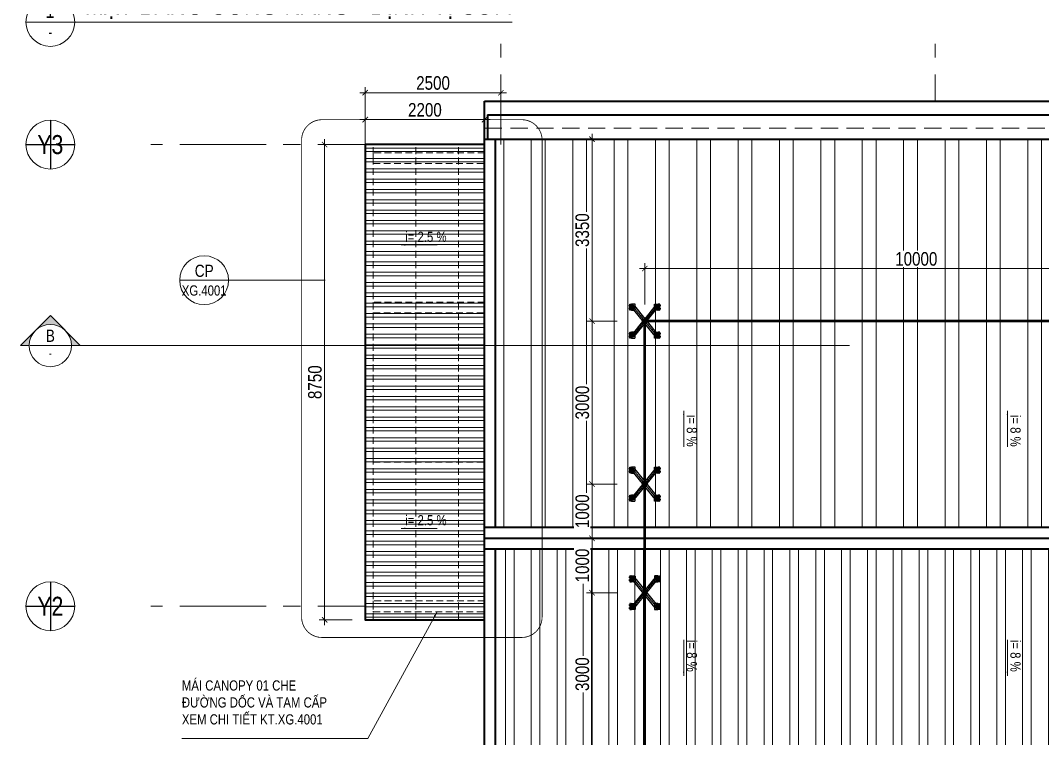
# Model space of a CAD drawing. Header units: millimetres. Extents: x -547695 to 905972, y -1055718 to 167349.
# Drawn here: x -533919 to -515093, y -863358 to -850138 of the extents above; entities that cross this region are included whole.
import ezdxf
from ezdxf.enums import TextEntityAlignment as Align
from ezdxf.xclip import XClip

# ---------------------------------------------------------------- set-up
doc = ezdxf.new("R2010")
doc.units = ezdxf.units.MM
doc.header["$XCLIPFRAME"] = 0
for name, pattern in [('$0$BASE-A0$0$HIDDEN', [0.375, 0.25, -0.125]), ('CENTER', [50.8, 31.75, -6.35, 6.35, -6.35]), ('HIDDEN', [9.525, 6.35, -3.175]), ('XR-MB MAI$0$CENTER', [2, 1.25, -0.25, 0.25, -0.25]), ('XR-MB MAI$0$HIDDEN', [0.375, 0.25, -0.125])]:
    doc.linetypes.add(name, pattern=pattern)
doc.layers.get('DEFPOINTS').update_dxf_attribs({"color": 1, "lineweight": 25})
for name, color, linetype in [('8', 8, 'Continuous'), ('XR-MB MAI$0$A-_ANNOTATION', 7, 'Continuous'), ('XR-MB MAI$0$A-_GRID_LINE', 8, 'XR-MB MAI$0$CENTER'), ('XR-MB MAI$0$S-BOLT', 7, 'Continuous'), ('XR-MB MAI$0$S-Gridline', 9, 'XR-MB MAI$0$CENTER')]:
    doc.layers.add(name, color=color, linetype=linetype)
for name, color, linetype, lineweight in [('A-COLS', 9, 'Continuous', 9), ('A-DIMS', 8, 'Continuous', 9), ('A-GRID', 250, 'CENTER', 15), ('A-HEVY', 111, 'Continuous', 35), ('A-HIDD', 45, 'HIDDEN', 9), ('A-PATT', 252, 'Continuous', 9), ('A-SYMBOLS', 10, 'Continuous', 13), ('A-TEXT', 255, 'Continuous', 25)]:
    doc.layers.add(name, color=color, linetype=linetype, lineweight=lineweight)
doc.styles.add('VTK _ Arial_2.5 mm', font='arial.ttf', dxfattribs={"width": 0.8})
doc.styles.add('VTK_Arial', font='arial.ttf', dxfattribs={"width": 0.8})
doc.styles.add('VTK_Arial_2 mm', font='arial.ttf', dxfattribs={"width": 0.8})
doc.styles.add('VTK_Arial_3.5 mm', font='arial.ttf', dxfattribs={"width": 0.8, "height": 3.5})
doc.dimstyles.new('A-2.5-DIM1', dxfattribs={"dimtxt": 2.5, "dimasz": 1, "dimexe": 1, "dimexo": 0, "dimgap": 0.5, "dimtad": 1, "dimdec": 0, "dimzin": 12, "dimdsep": 46, "dimtxsty": 'VTK_Arial', "dimblk": 'ARCHTICK', "dimcen": 0, "dimdle": 1, "dimclrd": 256, "dimclre": 256, "dimclrt": 7, "dimadec": 1, "dimazin": 3, "dimtfac": 1, "dimtdec": 0, "dimtmove": 0, "dimatfit": 2, "dimfxl": 20, "dimtolj": 1, "dimtzin": 0, "dimlwd": -1, "dimlwe": -1, "dimarcsym": 0})
doc.dimstyles.new('A-2.5-DIM100', dxfattribs={"dimscale": 100, "dimtxt": 2.5, "dimasz": 1, "dimexe": 1, "dimexo": 0, "dimgap": 0.5, "dimtad": 1, "dimdec": 0, "dimzin": 12, "dimdsep": 46, "dimtxsty": 'VTK_Arial', "dimblk": 'ARCHTICK', "dimcen": 0, "dimdle": 1, "dimclrd": 256, "dimclre": 256, "dimclrt": 7, "dimadec": 1, "dimazin": 3, "dimtfac": 1, "dimtdec": 0, "dimtmove": 0, "dimatfit": 2, "dimfxl": 20, "dimtfill": 1, "dimtolj": 1, "dimtzin": 0, "dimlwd": -1, "dimlwe": -1, "dimarcsym": 0})

# ---------------------------------------------------------------- blocks, each defined once
blk = doc.blocks.new('ERBHRTHB4T')
at = {"color": 0}
blk.add_wipeout([(-200, 100), (200, 100), (200, -400), (-200, -400)], dxfattribs=at).dxf.layer = '8'
at = {"layer": 'A-PATT'}
h = blk.add_hatch(dxfattribs=at)
h.set_pattern_fill('BT-01', color=256, scale=20, style=0, double=1, pattern_type=2)
h.set_pattern_definition([(50, (115612.73, 26820), (143.45204, -12.55043), [15, -165]), (355, (115612.73, 26820), (-27.75027, 150.43843), [12, -132]), (100.4514, (115624.68, 26818.95), (115.70188, 137.88791), [12.74804, -140.22842]), (46.1842, (115612.73, 26860), (213.4482, -33.1038), [22.5, -247.5]), (96.6356, (115630.52, 26857.24), (186.93254, 194.82357), [19.12206, -210.3426]), (351.1842, (115612.73, 26860), (186.9324, 194.8237), [18, -198]), (21, (115632.73, 26850), (119.38141, -80.52378), [15, -165]), (326, (115632.73, 26850), (48.66307, 145.03), [12, -132]), (71.4514, (115642.68, 26843.29), (168.04453, 64.5061), [12.74804, -140.22842]), (37.5, (115612.73, 26820), (2.43197, 66.57877), [0, -130.4, 0, -134, 0, -132.5]), (7.5, (115612.73, 26820), (52.613907, 78.882342), [0, -76.4, 0, -127.4, 0, -50.5]), (327.5, (115568.13, 26820), (106.764487, -4.510974), [0, -50, 0, -156, 0, -207]), (317.5, (115548.13, 26820), (116.637234, 20.021), [0, -65, 0, -103.6, 0, -147]), (45, (115612.73, 26820), (-60.104076, 60.104076), []), (45, (115612.73, 26844.5), (-60.104076, 60.104076), [])])
h.paths.add_polyline_path([(200, 100), (200, -400), (-200, -400), (-200, 100)])
at = {"color": 0}
blk.add_lwpolyline([(-200, 100), (200, 100), (200, -400), (-200, -400)], close=True, dxfattribs=at)
blk = doc.blocks.new('t7i')
blk.add_wipeout([(0, -210), (210, -210), (210, 0), (0, 0)]).dxf.layer = '8'
at = {"layer": 'A-PATT'}
h = blk.add_hatch(dxfattribs=at)
h.set_pattern_fill('BT-01', color=256, scale=20, style=0, double=1, pattern_type=2)
h.set_pattern_definition([(50, (111922.47, 19673.82), (143.45204, -12.55043), [15, -165]), (355, (111922.47, 19673.82), (-27.75027, 150.43843), [12, -132]), (100.4514, (111934.43, 19672.77), (115.70188, 137.8879), [12.74804, -140.22842]), (46.1842, (111922.47, 19713.82), (213.4482, -33.1038), [22.5, -247.5]), (96.6356, (111940.26, 19711.06), (186.93254, 194.82357), [19.12206, -210.3426]), (351.1842, (111922.47, 19713.82), (186.9324, 194.8237), [18, -198]), (21, (111942.47, 19703.82), (119.38141, -80.52378), [15, -165]), (326, (111942.47, 19703.82), (48.66307, 145.03), [12, -132]), (71.4514, (111952.42, 19697.11), (168.04453, 64.5061), [12.74804, -140.22842]), (37.5, (111922.47, 19673.82), (2.43197, 66.57877), [0, -130.4, 0, -134, 0, -132.5]), (7.5, (111922.47, 19673.82), (52.613907, 78.882342), [0, -76.4, 0, -127.4, 0, -50.5]), (327.5, (111877.87, 19673.82), (106.764487, -4.510974), [0, -50, 0, -156, 0, -207]), (317.5, (111857.87, 19673.82), (116.637234, 20.021), [0, -65, 0, -103.6, 0, -147]), (45, (111922.47, 19673.82), (-60.104076, 60.104076), []), (45, (111922.47, 19698.32), (-60.104076, 60.104076), [])])
h.paths.add_polyline_path([(0, -210), (210, -210), (210, 0), (0, 0)])
at = {"layer": 'A-HEVY'}
blk.add_lwpolyline([(0, -210), (210, -210), (210, 0), (0, 0)], close=True, dxfattribs=at)
blk = doc.blocks.new('egerg')
at = {"layer": 'A-PATT'}
h = blk.add_hatch(dxfattribs=at)
h.set_pattern_fill('BT-01', color=256, scale=14.982164, style=0, double=1, pattern_type=2)
h.set_pattern_definition([(50, (22752.53, 12038.09), (107.4611, -9.40163), [11.23662, -123.60285]), (355, (22752.53, 12038.09), (-20.78795, 112.69466), [8.9893, -98.8823]), (100.4514, (22761.49, 12037.31), (86.67322, 103.29296), [9.54966, -105.04626]), (46.1842, (22752.53, 12068.05), (159.8958, -24.7983), [16.8549, -185.4043]), (96.6356, (22765.86, 12065.99), (140.0327, 145.9439), [14.3245, -157.5694]), (351.1842, (22752.53, 12068.05), (140.0326, 145.944), [13.4839, -148.3234]), (21, (22767.51, 12060.56), (89.4296, -60.32102), [11.23662, -123.60285]), (326, (22767.51, 12060.56), (36.4539, 108.64317), [8.9893, -98.8823]), (71.4514, (22774.97, 12055.54), (125.88353, 48.32205), [9.54966, -105.04626]), (37.5, (22752.53, 12038.09), (1.82181, 49.874703), [0, -97.68371, 0, -100.3805, 0, -99.25684]), (7.5, (22752.53, 12038.09), (39.41351, 59.09141), [0, -57.23187, 0, -95.43639, 0, -37.82996]), (327.5, (22719.12, 12038.09), (79.978153, -3.37921), [0, -37.45541, 0, -116.86088, 0, -155.0654]), (317.5, (22704.14, 12038.09), (87.3739, 14.9979), [0, -48.69203, 0, -77.6076, 0, -110.1189]), (45, (22752.53, 12038.09), (-45.02446, 45.02446), []), (45, (22752.53, 12056.44), (-45.02446, 45.02446), [])])
h.paths.add_polyline_path([(0, -200), (400, -200), (400, 200), (0, 200)])
at = {"layer": 'A-HEVY'}
blk.add_lwpolyline([(0, -200), (400, -200), (400, 200), (0, 200)], close=True, dxfattribs=at)
blk = doc.blocks.new('ERYUJH76Y')
at = {"layer": 'A-GRID', "ltscale": 50}
for points in [[(-24000, 3348), (-24000, 25008)], [(-16000, 3348), (-16000, 25008)], [(4694, 21428), (-30447, 21428)], [(4694, 12928), (-30447, 12928)]]:
    blk.add_lwpolyline(points, dxfattribs=at)
at = {"layer": 'A-SYMBOLS'}
blk.add_blockref('egerg', (-24000, 12978), dxfattribs=at)
at = {"layer": '8'}
for p in [(-20610, 13178), (-16400, 13178)]:
    blk.add_blockref('t7i', p, dxfattribs=at)
at = {"layer": 'A-COLS'}
for p in [(-23800, 21328), (-16000, 21328)]:
    blk.add_blockref('ERBHRTHB4T', p, dxfattribs=at)
blk = doc.blocks.new('EBGER')
at = {"layer": 'A-PATT', "transparency": 33554620}
h = blk.add_hatch(dxfattribs=at)
h.set_pattern_fill('ANSI32', color=256, scale=20, angle=315)
h.paths.add_polyline_path([(2500, 8750), (0, 8750), (0, 0), (2500, 0)])
at = {"layer": 'A-HEVY'}
blk.add_lwpolyline([(2500, 8750), (0, 8750), (0, 0), (2500, 0)], close=True, dxfattribs=at)
at = {"layer": 'A-HIDD', "ltscale": 20}
for points in [[(150, 0), (150, 8750)], [(933, 0), (933, 8750)], [(1717, 0), (1717, 8750)], [(2500, 0), (2500, 8750)]]:
    blk.add_lwpolyline(points, dxfattribs=at)
for points in [[(150, 8400), (2500, 8400), (2500, 8600), (150, 8600)], [(150, 5650), (2500, 5650), (2500, 5850), (150, 5850)], [(150, 2900), (2500, 2900), (2500, 3100), (150, 3100)], [(150, 150), (2500, 150), (2500, 350), (150, 350)]]:
    blk.add_lwpolyline(points, close=True, dxfattribs=at)
blk = doc.blocks.new('RTHT')
at = {"layer": 'A-GRID'}
ref = blk.add_blockref('ERYUJH76Y', (-1300, -22228), dxfattribs=at)
XClip(ref).set_block_clipping_path([(-32069.3798585372, 2638.0616936019), (6367.444357333, 23284.7389338857)])
blk.add_wipeout([(-25600, 0), (-25600, -800), (-27800, -800), (-27800, -9550), (-25600, -9550), (-25600, -16100), (0, -16100), (0, 0)]).dxf.layer = 'A-HEVY'
at = {"layer": 'A-PATT', "transparency": 33554620}
h = blk.add_hatch(dxfattribs=at)
h.set_pattern_fill('ANSI32', color=256, scale=80, angle=45)
h.set_pattern_definition([(90, (-25400, -7850), (-762, 5e-14), []), (90, (-25146, -7596), (-762, 5e-14), [])])
h.paths.add_polyline_path([(-25400, -7850), (-200, -7850), (-200, -700), (-25400, -700)])
h = blk.add_hatch(dxfattribs=at)
h.set_pattern_fill('ANSI32', color=256, scale=50, angle=45)
h.set_pattern_definition([(90, (-25400, -15400), (-476.25, 3e-14), []), (90, (-25241.25, -15241.25), (-476.25, 3e-14), [])])
h.paths.add_polyline_path([(-25400, -15400), (-200, -15400), (-200, -8250), (-25400, -8250)])
at = {"layer": 'A-HEVY', "ltscale": 50}
blk.add_lwpolyline([(-25600, 0), (0, 0), (0, -16100), (-25600, -16100)], close=True, dxfattribs=at)
for points in [[(-25550, -250), (-25550, -700)], [(-25550, -250), (0, -250)], [(-25600, -700), (0, -700)], [(-25400, -7850), (-25400, -700)], [(0, -7850), (-25600, -7850)], [(0, -8050), (-25600, -8050)], [(0, -8250), (-25600, -8250)], [(-25400, -15400), (-25400, -8250)]]:
    blk.add_lwpolyline(points, dxfattribs=at)
at = {"layer": 'A-HIDD', "ltscale": 50}
blk.add_lwpolyline([(-25600, -500), (0, -500), (0, -15600), (-25600, -15600)], close=True, dxfattribs=at)
at = {"layer": 'A-HEVY'}
ref = blk.add_blockref('EBGER', (-27800, -9550), dxfattribs=at)
XClip(ref).set_block_clipping_path([(0, 0), (2200, 9049.9999999999)])
blk = doc.blocks.new('*U125')
for p, q in [((0, 0), (-14.5, 0)), ((105.06, 0), (0, 0))]:
    blk.add_line(p, q)
blk.add_circle((-8.5, 0), 6)
at = {"color": 7, "style": 'VTK_Arial', "width": 0.8}
blk.add_attdef('SECTION', (0, 1.86), '', height=5, dxfattribs=at)
blk.add_attdef('MARK', text='', height=3.5, dxfattribs=at).set_placement((-8.59, 0.99), align=Align.CENTER)
at = {"color": 7, "linetype": 'Continuous', "style": 'VTK_Arial', "width": 0.8}
blk.add_attdef('REF', text='', height=2.5, dxfattribs=at).set_placement((-8.49, -3.75), align=Align.CENTER)
at = {"color": 7, "linetype": 'Continuous', "style": 'VTK_Arial', "width": 0.8, "flags": 8}
blk.add_attdef('SCALE-I', (0, -4.25), '', height=2.5, dxfattribs=at)
blk = doc.blocks.new('_ARCHTICK')
at = {"color": 0, "linetype": 'ByBlock', "const_width": 0.15}
blk.add_lwpolyline([(-0.5, -0.5), (0.5, 0.5)], dxfattribs=at)
blk = doc.blocks.new('*U325')
blk.add_wipeout([(4.5, 0), (4.46, -0.56), (4.36, -1.12), (4.18, -1.66), (3.94, -2.17), (3.64, -2.65), (3.28, -3.08), (2.87, -3.47), (2.41, -3.8), (1.92, -4.07), (1.39, -4.28), (0.84, -4.42), (0.28, -4.49), (-0.28, -4.49), (-0.84, -4.42), (-1.39, -4.28), (-1.92, -4.07), (-2.41, -3.8), (-2.87, -3.47), (-3.28, -3.08), (-3.64, -2.65), (-3.94, -2.17), (-4.18, -1.66), (-4.36, -1.12), (-4.46, -0.56), (-4.5, 0), (-4.46, 0.56), (-4.36, 1.12), (-4.18, 1.66), (-3.94, 2.17), (-3.64, 2.65), (-3.28, 3.08), (-2.87, 3.47), (-2.41, 3.8), (-1.92, 4.07), (-1.39, 4.28), (-0.84, 4.42), (-0.28, 4.49), (0.28, 4.49), (0.84, 4.42), (1.39, 4.28), (1.92, 4.07), (2.41, 3.8), (2.87, 3.47), (3.28, 3.08), (3.64, 2.65), (3.94, 2.17), (4.18, 1.66), (4.36, 1.12), (4.46, 0.56)])
blk.add_circle((0, 0), 4.5)
at = {"layer": 'DEFPOINTS', "color": 250}
for p, q in [((0, 4.5), (0, -4.5)), ((-4.5, 0), (4.5, 0))]:
    blk.add_line(p, q, dxfattribs=at)
at = {"color": 7, "style": 'VTK_Arial_3.5 mm', "width": 0.8}
blk.add_attdef('X12', text='', height=3.5, dxfattribs=at).set_placement((0, 0), align=Align.MIDDLE_CENTER)
blk = doc.blocks.new('*U326')
blk.add_wipeout([(4.5, 0), (4.46, -0.56), (4.36, -1.12), (4.18, -1.66), (3.94, -2.17), (3.64, -2.65), (3.28, -3.08), (2.87, -3.47), (2.41, -3.8), (1.92, -4.07), (1.39, -4.28), (0.84, -4.42), (0.28, -4.49), (-0.28, -4.49), (-0.84, -4.42), (-1.39, -4.28), (-1.92, -4.07), (-2.41, -3.8), (-2.87, -3.47), (-3.28, -3.08), (-3.64, -2.65), (-3.94, -2.17), (-4.18, -1.66), (-4.36, -1.12), (-4.46, -0.56), (-4.5, 0), (-4.46, 0.56), (-4.36, 1.12), (-4.18, 1.66), (-3.94, 2.17), (-3.64, 2.65), (-3.28, 3.08), (-2.87, 3.47), (-2.41, 3.8), (-1.92, 4.07), (-1.39, 4.28), (-0.84, 4.42), (-0.28, 4.49), (0.28, 4.49), (0.84, 4.42), (1.39, 4.28), (1.92, 4.07), (2.41, 3.8), (2.87, 3.47), (3.28, 3.08), (3.64, 2.65), (3.94, 2.17), (4.18, 1.66), (4.36, 1.12), (4.46, 0.56)])
blk.add_circle((0, 0), 4.5)
at = {"layer": 'DEFPOINTS', "color": 250}
for p, q in [((0, 4.5), (0, -4.5)), ((-4.5, 0), (4.5, 0))]:
    blk.add_line(p, q, dxfattribs=at)
at = {"color": 7, "style": 'VTK_Arial_3.5 mm', "width": 0.8}
blk.add_attdef('X12', text='', height=3.5, dxfattribs=at).set_placement((0, 0), align=Align.MIDDLE_CENTER)
blk = doc.blocks.new('Ư4RGH56YH')
at = {"layer": 'A-SYMBOLS', "xscale": 100, "yscale": 100, "zscale": 100}
for name, p, values in [('*U325', (-35225.7, -19132.3), {'X12': 'Y3'}), ('*U326', (-35225.7, -27632.3), {'X12': 'Y2'})]:
    blk.add_blockref(name, p, dxfattribs=at).add_auto_attribs(values)
blk = doc.blocks.new('*D411')
at = {"layer": 'A-DIMS', "transparency": 16777216}
for p, q in [((-525269, -851963), (-527669, -851963)), ((-527569, -852272), (-527569, -851863)), ((-525369, -852272), (-525369, -851863))]:
    blk.add_line(p, q, dxfattribs=at)
at = {"layer": 'DEFPOINTS', "color": 0, "transparency": 16777216}
for p in [(-527569, -851963), (-527569, -852272), (-525369, -852272)]:
    blk.add_point(p, dxfattribs=at)
at = {"layer": 'A-DIMS', "transparency": 16777216, "xscale": 100, "yscale": 100, "zscale": 100, "rotation": 180}
blk.add_blockref('_ARCHTICK', (-527569, -851963), dxfattribs=at)
at = {"layer": 'A-DIMS', "transparency": 16777216, "xscale": 100, "yscale": 100, "zscale": 100}
blk.add_blockref('_ARCHTICK', (-525369, -851963), dxfattribs=at)
at = {"layer": 'A-DIMS', "color": 7, "transparency": 16777216, "insert": (-526469, -851785), "char_height": 250, "attachment_point": 5, "style": 'VTK_Arial', "bg_fill": 3, "box_fill_scale": 1.1, "bg_fill_color": 257, "bg_fill_transparency": 0}
blk.add_mtext('\\A1;2200', dxfattribs=at)
blk = doc.blocks.new('*D412')
at = {"layer": 'A-DIMS', "transparency": 16777216}
for p, q in [((-528316, -852323), (-528316, -861273)), ((-527808, -852423), (-528416, -852423)), ((-527808, -861173), (-528416, -861173))]:
    blk.add_line(p, q, dxfattribs=at)
at = {"layer": 'DEFPOINTS', "color": 0, "transparency": 16777216}
for p in [(-527808, -852423), (-528316, -861173), (-527808, -861173)]:
    blk.add_point(p, dxfattribs=at)
at = {"layer": 'A-DIMS', "transparency": 16777216, "xscale": 100, "yscale": 100, "zscale": 100}
for p, rotation in [((-528316, -852423), 90), ((-528316, -861173), 270)]:
    blk.add_blockref('_ARCHTICK', p, dxfattribs=dict(at, rotation=rotation))
at = {"layer": 'A-DIMS', "color": 7, "transparency": 16777216, "insert": (-528494, -856798), "char_height": 250, "attachment_point": 5, "rotation": 90, "style": 'VTK_Arial', "bg_fill": 3, "box_fill_scale": 1.1, "bg_fill_color": 257, "bg_fill_transparency": 0}
blk.add_mtext('\\A1;8750', dxfattribs=at)
blk = doc.blocks.new('*U116')
h = blk.add_hatch(color=256)
h.paths.add_polyline_path([(0, 7.35), (3.68, 3.68, 0.198912), (0, 5.2, 0.198912), (-3.68, 3.68)])
h.paths.add_polyline_path([(7.35, 0), (5.2, 0, 0.198912), (3.68, 3.68)])
h.paths.add_polyline_path([(-3.68, 3.68, 0.198912), (-5.2, 0), (-7.35, 0)])
blk.add_line((-5, 0), (5, 0))
blk.add_lwpolyline([(5.2, 0), (7.35, 0), (0, 7.35), (-7.35, 0), (-5.2, 0)])
at = {"linetype": 'HIDDEN', "ltscale": 30}
blk.add_lwpolyline([(6, 0), (491.82, 0)], dxfattribs=at)
blk.add_circle((0, 0), 5.2)
at = {"color": 7, "style": 'VTK_Arial', "width": 0.8, "flags": 8}
for tag, p in [('VIEW-NUMBER1', (0, 0)), ('VIEW-NUMBER2', (497.82, 0))]:
    blk.add_attdef(tag, text='', height=3, dxfattribs=at).set_placement(p, align=Align.BOTTOM_CENTER)
for tag, p in [('SHEET-NUMBER1', (0, -0.87)), ('SHEET-NUMBER2', (497.82, -0.87))]:
    blk.add_attdef(tag, text='', height=2, dxfattribs=at).set_placement(p, align=Align.TOP_CENTER)
blk = doc.blocks.new('*D698')
at = {"layer": 'A-DIMS', "transparency": 16777216}
for p, q in [((-527669, -851468), (-524969, -851468)), ((-527569, -852423), (-527569, -851368)), ((-525069, -852423), (-525069, -851368))]:
    blk.add_line(p, q, dxfattribs=at)
at = {"layer": 'DEFPOINTS', "color": 0, "transparency": 16777216}
for p in [(-525069, -851468), (-527569, -852423), (-525069, -852423)]:
    blk.add_point(p, dxfattribs=at)
at = {"layer": 'A-DIMS', "transparency": 16777216, "xscale": 100, "yscale": 100, "zscale": 100, "rotation": 180}
blk.add_blockref('_ARCHTICK', (-527569, -851468), dxfattribs=at)
at = {"layer": 'A-DIMS', "transparency": 16777216, "xscale": 100, "yscale": 100, "zscale": 100}
blk.add_blockref('_ARCHTICK', (-525069, -851468), dxfattribs=at)
at = {"layer": 'A-DIMS', "color": 7, "transparency": 16777216, "insert": (-526319, -851290), "char_height": 250, "attachment_point": 5, "style": 'VTK_Arial', "bg_fill": 3, "box_fill_scale": 1.1, "bg_fill_color": 257, "bg_fill_transparency": 0}
blk.add_mtext('\\A1;2500', dxfattribs=at)
blk = doc.blocks.new('XR-MB MAI$0$FHJM')
at = {"layer": 'XR-MB MAI$0$S-BOLT'}
for p, q in [((12, 2), (-13, 2)), ((-13, 2), (-13, 0)), ((12, 0), (-13, 0)), ((8, 10), (-8, 10)), ((-5, 10), (-5, 2)), ((5, 10), (5, 2)), ((12, 2), (12, 0))]:
    blk.add_line(p, q, dxfattribs=at)
blk.add_lwpolyline([(-11, 2), (-11, 10, -0.285714), (-5, 10, -0.144409), (5, 10, -0.285714), (10, 10), (10, 2)], format="xyb", close=True, dxfattribs=at)
blk = doc.blocks.new('XR-MB MAI$0$ZCVF')
at = {"layer": 'XR-MB MAI$0$S-BOLT'}
for p, q in [((14, 0), (-13, 0)), ((14, -3), (14, 0)), ((-13, -3), (-13, 0)), ((14, -3), (-13, -3)), ((-9, -13), (-9, -3)), ((7, -13), (-7, -13)), ((6, -23), (-6, -23)), ((-5, -23), (-6, -23)), ((-5, -3), (-5, -13)), ((-5, -15), (6, -14)), ((-5, -16), (6, -16)), ((-5, -18), (6, -17)), ((-5, -20), (6, -19)), ((-5, -22), (6, -21)), ((5, -23), (-5, -23)), ((5, -3), (5, -13)), ((6, -23), (5, -23)), ((10, -13), (10, -3))]:
    blk.add_line(p, q, dxfattribs=at)
for points in [[(10, -3, 0.315789), (5, -3, 0.157895), (-5, -3, 0.315789), (-9, -3)], [(10, -13, -0.315789), (5, -13, -0.157895), (-5, -13, -0.315789), (-9, -13)]]:
    blk.add_lwpolyline(points, format="xyb", dxfattribs=at)
for points in [[(-6, -14), (-6, -13)], [(-6, -14), (0, -13)], [(-6, -16), (-5, -15), (-6, -14)], [(-6, -16), (5, -15)], [(-6, -17), (-5, -16), (-6, -16)], [(-6, -17), (5, -16)], [(-6, -19), (-5, -18), (-6, -17)], [(-6, -19), (5, -18)], [(-6, -21), (-5, -20), (-6, -19)], [(-6, -21), (5, -20)], [(-6, -23), (-5, -22), (-6, -21)], [(-6, -23), (5, -22)], [(6, -16), (5, -15), (6, -14)], [(6, -17), (5, -16), (6, -16)], [(6, -19), (5, -18), (6, -17)], [(6, -21), (5, -20), (6, -19)], [(6, -23), (5, -22), (6, -21)], [(6, -14), (6, -13)]]:
    blk.add_lwpolyline(points, dxfattribs=at)
at = {"layer": 'XR-MB MAI$0$S-Gridline'}
blk.add_line((0, -28), (0, 40), dxfattribs=at)
blk = doc.blocks.new('XR-MB MAI$0$tunaz1')
at = {"layer": 'XR-MB MAI$0$A-_ANNOTATION', "color": 2, "linetype": 'XR-MB MAI$0$HIDDEN', "ltscale": 2}
for p, q in [((-216, 184), (-216, 284)), ((216, 184), (216, 284)), ((-216, -284), (-216, -184)), ((216, -284), (216, -184))]:
    blk.add_line(p, q, dxfattribs=at)
at = {"layer": 'XR-MB MAI$0$A-_ANNOTATION', "color": 1}
for p, q in [((-185, 239), (-197, 229)), ((-196, 240), (-186, 228)), ((185, 239), (197, 229)), ((196, 240), (186, 228)), ((-185, -239), (-197, -229)), ((-196, -240), (-186, -228)), ((185, -239), (197, -229)), ((196, -240), (186, -228))]:
    blk.add_line(p, q, dxfattribs=at)
at = {"layer": 'XR-MB MAI$0$A-_ANNOTATION', "linetype": 'XR-MB MAI$0$HIDDEN', "ltscale": 2}
for points in [[(-249, 184), (-237, 184), (-237, 284), (-249, 284)], [(-233, 184), (-221, 184), (-221, 284), (-233, 284)], [(233, 184), (221, 184), (221, 284), (233, 284)], [(249, 184), (237, 184), (237, 284), (249, 284)], [(-249, -284), (-237, -284), (-237, -184), (-249, -184)], [(-233, -284), (-221, -284), (-221, -184), (-233, -184)], [(233, -284), (221, -284), (221, -184), (233, -184)], [(249, -284), (237, -284), (237, -184), (249, -184)]]:
    blk.add_lwpolyline(points, close=True, dxfattribs=at)
at = {"layer": 'XR-MB MAI$0$A-_ANNOTATION', "color": 2, "linetype": 'XR-MB MAI$0$HIDDEN', "ltscale": 2}
for points in [[(-221, 184), (-221, 284), (-161, 284), (-161, 184)], [(221, 184), (221, 284), (161, 284), (161, 184)], [(-221, -284), (-221, -184), (-161, -184), (-161, -284)], [(221, -284), (221, -184), (161, -184), (161, -284)]]:
    blk.add_lwpolyline(points, close=True, dxfattribs=at)
at = {"layer": 'XR-MB MAI$0$A-_ANNOTATION'}
for points in [[(-39, 8), (-214, 222, -0.414214), (-211, 250), (-203, 256, -0.414214), (-175, 253), (0, 40)], [(39, 8), (214, 222, 0.414214), (211, 250), (203, 256, 0.414214), (175, 253), (0, 40)], [(-39, -8), (-214, -222, 0.414214), (-211, -250), (-203, -256, 0.414214), (-175, -253), (0, -40)], [(39, -8), (214, -222, -0.414214), (211, -250), (203, -256, -0.414214), (175, -253), (0, -40)]]:
    blk.add_lwpolyline(points, format="xyb", dxfattribs=at)
blk.add_lwpolyline([(-40, -8), (40, -8), (40, 8), (-40, 8)], close=True, dxfattribs=at)
for points in [[(25, 8), (25, 40), (-25, 40), (-25, 8)], [(-25, -8), (-25, -40), (25, -40), (25, -8)]]:
    blk.add_lwpolyline(points, dxfattribs=at)
at = {"layer": 'XR-MB MAI$0$A-_ANNOTATION', "color": 1}
for centre in [(-191, 234), (191, 234), (-191, -234), (191, -234)]:
    blk.add_circle(centre, 6, dxfattribs=at)
at = {"layer": 'XR-MB MAI$0$A-_GRID_LINE'}
for p, q in [((-207, -253), (207, 253)), ((207, -253), (-207, 253))]:
    blk.add_line(p, q, dxfattribs=at)
at = {"layer": 'XR-MB MAI$0$S-BOLT'}
for name, p, xscale, yscale, zscale, rotation in [('XR-MB MAI$0$ZCVF', (-221, 259), -1.040000000066356, 1.040000000037252, 1.04, 90), ('XR-MB MAI$0$ZCVF', (-221, 209), 1.040000000037252, 1.040000000037252, 1.040000000037252, 90), ('XR-MB MAI$0$FHJM', (-247, 259), -1.040000000066356, 1.040000000037252, 1.04, 90), ('XR-MB MAI$0$FHJM', (-247, 209), 1.040000000037252, 1.040000000037252, 1.040000000037252, 90), ('XR-MB MAI$0$ZCVF', (221, 259), 1.040000000066356, 1.040000000066356, 1.040000000066356, 270), ('XR-MB MAI$0$ZCVF', (221, 209), -1.040000000037252, 1.040000000037252, 1.04, 270), ('XR-MB MAI$0$FHJM', (247, 259), 1.040000000066356, 1.040000000066356, 1.040000000066356, 270), ('XR-MB MAI$0$FHJM', (247, 209), -1.040000000037252, 1.040000000037252, 1.04, 270), ('XR-MB MAI$0$ZCVF', (-221, -209), -1.040000000066356, 1.040000000037252, 1.04, 90), ('XR-MB MAI$0$ZCVF', (-221, -259), 1.040000000037252, 1.040000000037252, 1.040000000037252, 90), ('XR-MB MAI$0$FHJM', (-247, -209), -1.040000000066356, 1.040000000037252, 1.04, 90), ('XR-MB MAI$0$FHJM', (-247, -259), 1.040000000037252, 1.040000000037252, 1.040000000037252, 90), ('XR-MB MAI$0$ZCVF', (221, -209), 1.040000000066356, 1.040000000066356, 1.040000000066356, 270), ('XR-MB MAI$0$ZCVF', (221, -259), -1.040000000037252, 1.040000000037252, 1.04, 270), ('XR-MB MAI$0$FHJM', (247, -209), 1.040000000066356, 1.040000000066356, 1.040000000066356, 270), ('XR-MB MAI$0$FHJM', (247, -259), -1.040000000037252, 1.040000000037252, 1.04, 270)]:
    blk.add_blockref(name, p, dxfattribs=dict(at, xscale=xscale, yscale=yscale, zscale=zscale, rotation=rotation))
blk = doc.blocks.new('zw$86CC')
at = {"layer": 'XR-MB MAI$0$A-_ANNOTATION', "extrusion": (0, 0, -1), "xscale": 1.1, "yscale": 1.1, "zscale": 1.1, "rotation": 180}
blk.add_blockref('XR-MB MAI$0$tunaz1', (0, 0), dxfattribs=at)
blk = doc.blocks.new('*D1079')
at = {"layer": 'A-DIMS', "transparency": 16777216}
for p, q in [((-522419, -855369), (-522419, -854606)), ((-512419, -855369), (-512419, -854606)), ((-522519, -854706), (-512319, -854706))]:
    blk.add_line(p, q, dxfattribs=at)
at = {"layer": 'DEFPOINTS', "color": 0, "transparency": 16777216}
for p in [(-512419, -854706), (-522419, -855369), (-512419, -855369)]:
    blk.add_point(p, dxfattribs=at)
at = {"layer": 'A-DIMS', "transparency": 16777216, "xscale": 100, "yscale": 100, "zscale": 100, "rotation": 180}
blk.add_blockref('_ARCHTICK', (-522419, -854706), dxfattribs=at)
at = {"layer": 'A-DIMS', "transparency": 16777216, "xscale": 100, "yscale": 100, "zscale": 100}
blk.add_blockref('_ARCHTICK', (-512419, -854706), dxfattribs=at)
at = {"layer": 'A-DIMS', "color": 7, "transparency": 16777216, "insert": (-517419, -854529), "char_height": 250, "attachment_point": 5, "style": 'VTK_Arial', "bg_fill": 3, "box_fill_scale": 1.1, "bg_fill_color": 257, "bg_fill_transparency": 0}
blk.add_mtext('\\A1;10000', dxfattribs=at)
blk = doc.blocks.new('*D1086')
at = {"layer": 'A-DIMS', "transparency": 16777216}
for p, q in [((-523391, -855573), (-523391, -858773)), ((-522927, -855673), (-523491, -855673)), ((-522927, -858673), (-523491, -858673))]:
    blk.add_line(p, q, dxfattribs=at)
at = {"layer": 'DEFPOINTS', "color": 0, "transparency": 16777216}
for p in [(-522927, -855673), (-523391, -858673), (-522927, -858673)]:
    blk.add_point(p, dxfattribs=at)
at = {"layer": 'A-DIMS', "transparency": 16777216, "xscale": 100, "yscale": 100, "zscale": 100}
for p, rotation in [((-523391, -855673), 90), ((-523391, -858673), 270)]:
    blk.add_blockref('_ARCHTICK', p, dxfattribs=dict(at, rotation=rotation))
at = {"layer": 'A-DIMS', "color": 7, "transparency": 16777216, "insert": (-523569, -857173), "char_height": 250, "attachment_point": 5, "rotation": 90, "style": 'VTK_Arial', "bg_fill": 3, "box_fill_scale": 1.1, "bg_fill_color": 257, "bg_fill_transparency": 0}
blk.add_mtext('\\A1;3000', dxfattribs=at)
blk = doc.blocks.new('*D1087')
at = {"layer": 'A-DIMS', "transparency": 16777216}
for p, q in [((-522927, -860673), (-523491, -860673)), ((-523391, -863773), (-523391, -860573)), ((-522927, -863673), (-523491, -863673))]:
    blk.add_line(p, q, dxfattribs=at)
at = {"layer": 'DEFPOINTS', "color": 0, "transparency": 16777216}
for p in [(-523391, -860673), (-522927, -860673), (-522927, -863673)]:
    blk.add_point(p, dxfattribs=at)
at = {"layer": 'A-DIMS', "transparency": 16777216, "xscale": 100, "yscale": 100, "zscale": 100}
for p, rotation in [((-523391, -860673), 90), ((-523391, -863673), 270)]:
    blk.add_blockref('_ARCHTICK', p, dxfattribs=dict(at, rotation=rotation))
at = {"layer": 'A-DIMS', "color": 7, "transparency": 16777216, "insert": (-523569, -862173), "char_height": 250, "attachment_point": 5, "rotation": 90, "style": 'VTK_Arial', "bg_fill": 3, "box_fill_scale": 1.1, "bg_fill_color": 257, "bg_fill_transparency": 0}
blk.add_mtext('\\A1;3000', dxfattribs=at)
blk = doc.blocks.new('*D1088')
at = {"layer": 'A-DIMS', "transparency": 16777216}
for p, q in [((-522927, -859673), (-523491, -859673)), ((-523391, -860773), (-523391, -859573)), ((-522927, -860673), (-523491, -860673))]:
    blk.add_line(p, q, dxfattribs=at)
at = {"layer": 'DEFPOINTS', "color": 0, "transparency": 16777216}
for p in [(-523391, -859673), (-522927, -859673), (-522927, -860673)]:
    blk.add_point(p, dxfattribs=at)
at = {"layer": 'A-DIMS', "transparency": 16777216, "xscale": 100, "yscale": 100, "zscale": 100}
for p, rotation in [((-523391, -859673), 90), ((-523391, -860673), 270)]:
    blk.add_blockref('_ARCHTICK', p, dxfattribs=dict(at, rotation=rotation))
at = {"layer": 'A-DIMS', "color": 7, "transparency": 16777216, "insert": (-523569, -860173), "char_height": 250, "attachment_point": 5, "rotation": 90, "style": 'VTK_Arial', "bg_fill": 3, "box_fill_scale": 1.1, "bg_fill_color": 257, "bg_fill_transparency": 0}
blk.add_mtext('\\A1;1000', dxfattribs=at)
blk = doc.blocks.new('*D1089')
at = {"layer": 'A-DIMS', "transparency": 16777216}
for p, q in [((-523391, -855773), (-523391, -852223)), ((-522927, -852323), (-523491, -852323)), ((-522927, -855673), (-523491, -855673))]:
    blk.add_line(p, q, dxfattribs=at)
at = {"layer": 'DEFPOINTS', "color": 0, "transparency": 16777216}
for p in [(-523391, -852323), (-522927, -852323), (-522927, -855673)]:
    blk.add_point(p, dxfattribs=at)
at = {"layer": 'A-DIMS', "transparency": 16777216, "xscale": 100, "yscale": 100, "zscale": 100}
for p, rotation in [((-523391, -852323), 90), ((-523391, -855673), 270)]:
    blk.add_blockref('_ARCHTICK', p, dxfattribs=dict(at, rotation=rotation))
at = {"layer": 'A-DIMS', "color": 7, "transparency": 16777216, "insert": (-523569, -853998), "char_height": 250, "attachment_point": 5, "rotation": 90, "style": 'VTK_Arial', "bg_fill": 3, "box_fill_scale": 1.1, "bg_fill_color": 257, "bg_fill_transparency": 0}
blk.add_mtext('\\A1;3350', dxfattribs=at)
blk = doc.blocks.new('*D1090')
at = {"layer": 'A-DIMS', "transparency": 16777216}
for p, q in [((-523391, -858573), (-523391, -859773)), ((-522927, -858673), (-523491, -858673)), ((-522927, -859673), (-523491, -859673))]:
    blk.add_line(p, q, dxfattribs=at)
at = {"layer": 'DEFPOINTS', "color": 0, "transparency": 16777216}
for p in [(-522927, -858673), (-523391, -859673), (-522927, -859673)]:
    blk.add_point(p, dxfattribs=at)
at = {"layer": 'A-DIMS', "transparency": 16777216, "xscale": 100, "yscale": 100, "zscale": 100}
for p, rotation in [((-523391, -858673), 90), ((-523391, -859673), 270)]:
    blk.add_blockref('_ARCHTICK', p, dxfattribs=dict(at, rotation=rotation))
at = {"layer": 'A-DIMS', "color": 7, "transparency": 16777216, "insert": (-523569, -859173), "char_height": 250, "attachment_point": 5, "rotation": 90, "style": 'VTK_Arial', "bg_fill": 3, "box_fill_scale": 1.1, "bg_fill_color": 257, "bg_fill_transparency": 0}
blk.add_mtext('\\A1;1000', dxfattribs=at)
blk = doc.blocks.new('*U79')
at = {"layer": 'A-TEXT', "style": 'VTK _ Arial_2.5 mm', "width": 0.8}
blk.add_attdef('SLOP', text='', height=2.5, rotation=270, dxfattribs=at).set_placement((0, 0), align=Align.BOTTOM_LEFT)
blk.add_leader([(0, -8.84), (0, 0)], dimstyle='A-2.5-DIM1', override={"dimgap": 0.5, "dimtad": 0})
blk = doc.blocks.new('*U709')
blk.add_line((-21.3, 0), (-9.3, 0))
at = {"linetype": 'HIDDEN', "ltscale": 50, "const_width": 0.2}
blk.add_lwpolyline([(13.66, -87.81), (62.79, -87.81, 0.414214), (67.79, -82.81), (67.79, 34.44, 0.414214), (62.79, 39.44), (13.66, 39.44, 0.414214), (8.66, 34.44), (8.66, -82.81, 0.414214)], format="xyb", close=True, dxfattribs=at)
blk.add_lwpolyline([(-9.3, 0), (0, 0)])
blk.add_circle((-15.3, 0), 6)
at = {"color": 7, "width": 0.8}
for tag, height, style, p in [('VIEW-NUMBER', 3, 'VTK _ Arial_2.5 mm', (-15.28, 2.3)), ('SHEET-NUMBER', 2.5, 'VTK_Arial_2 mm', (-15.29, -2.54))]:
    blk.add_attdef(tag, text='', height=height, dxfattribs=dict(at, style=style)).set_placement(p, align=Align.MIDDLE_CENTER)
blk.add_leader([(14.48, 0), (0, 0)], dimstyle='A-2.5-DIM1')

msp = doc.modelspace()

# ---------------------------------------------------------------- block references
at = {"layer": 'A-HEVY'}
msp.add_blockref('RTHT', (-499769.1, -851622.6), dxfattribs=at)

# ---------------------------------------------------------------- next in the draw order: block references
at = {"layer": 'A-SYMBOLS'}
ref = msp.add_blockref('*U125', (-532730.9, -850166.6), dxfattribs=dict(at, xscale=74.91082045184334, yscale=74.91082045184334, zscale=74.91082045184334))
ref.add_attrib('SECTION', 'MẶT BẰNG CÔNG NĂNG - ĐỊNH VỊ CỬA ', (-532730.9, -850027.6), dxfattribs={"layer": '0', "color": 7, "height": 374.554, "style": 'VTK_Arial', "width": 0.8})
ref.add_attrib('REF', '-', dxfattribs={"layer": '0', "color": 7, "linetype": 'Continuous', "height": 187.3, "style": 'VTK_Arial', "width": 0.8}).set_placement((-533367.1, -850447.8), align=Align.CENTER)
ref.add_attrib('MARK', '1', dxfattribs={"layer": '0', "color": 7, "height": 262.2, "style": 'VTK_Arial', "width": 0.8}).set_placement((-533374.2, -850092.6), align=Align.CENTER)
ref = msp.add_blockref('*U79', (-526244.1, -854271.7), dxfattribs=dict(at, xscale=-74.91082045184334, yscale=74.91082045184334, zscale=74.91082045184334, rotation=270))
ref.add_attrib('SLOP', 'i= 2.5 %', dxfattribs={"layer": 'A-TEXT', "height": 187.28, "rotation": 360, "style": 'VTK _ Arial_2.5 mm', "width": 0.8}).set_placement((-526831.7, -854271.7), align=Align.BOTTOM_LEFT)
ref = msp.add_blockref('*U79', (-515741.1, -857985.3), dxfattribs=dict(at, xscale=-74.91082045184334, yscale=74.91082045184334, zscale=74.91082045184334, rotation=180))
ref.add_attrib('SLOP', 'i= 8 %', dxfattribs={"layer": 'A-TEXT', "height": 187.28, "rotation": 270, "style": 'VTK _ Arial_2.5 mm', "width": 0.8}).set_placement((-515741.1, -857397.8), align=Align.BOTTOM_LEFT)
at = {"layer": 'A-SYMBOLS', "xscale": 74.91082045184334, "yscale": 74.91082045184334, "zscale": 74.91082045184334}
for p in [(-521702.5, -861541.8), (-515741.1, -861541.8)]:
    msp.add_blockref('*U79', p, dxfattribs=at).add_auto_attribs({'SLOP': 'i= 8 %'})

# ---------------------------------------------------------------- next in the draw order: block references
at = {"layer": 'A-SYMBOLS'}
msp.add_blockref('Ư4RGH56YH', (-498141.9, -833290.2), dxfattribs=at)

# ---------------------------------------------------------------- next in the draw order: linework, layer by layer
at = {"layer": 'A-DIMS'}
msp.add_lwpolyline([(-525369.1, -852422.6), (-527569.1, -852422.6), (-527569.1, -861172.6), (-525369.1, -861172.6)], dxfattribs=at)
at = {"layer": 'A-HEVY', "color": 2, "linetype": '$0$BASE-A0$0$HIDDEN', "ltscale": 1000, "const_width": 50}
for points in [[(-502419.1, -859672.6), (-502419.1, -855672.6), (-522419.1, -855672.6), (-522419.1, -859672.6)], [(-502419.1, -859672.6), (-502419.1, -863672.6), (-522419.1, -863672.6), (-522419.1, -859672.6)]]:
    msp.add_lwpolyline(points, dxfattribs=at)

# ---------------------------------------------------------------- next in the draw order: block references
at = {"layer": 'A-HIDD'}
for p in [(-522419.1, -855672.6), (-522419.1, -858672.6)]:
    msp.add_blockref('zw$86CC', p, dxfattribs=at)
at = {"layer": 'A-HIDD', "xscale": -1, "rotation": 180}
msp.add_blockref('zw$86CC', (-522419.1, -860672.6), dxfattribs=at)
at = {"layer": 'A-SYMBOLS', "xscale": 74.91082045184281, "yscale": 74.91082045184281, "zscale": 74.91082045184281}
msp.add_blockref('*U709', (-529388.9, -854919.3), dxfattribs=at).add_auto_attribs({'VIEW-NUMBER': 'CP', 'SHEET-NUMBER': 'XG.4001'})
at = {"layer": 'A-SYMBOLS'}
ref = msp.add_blockref('*U116', (-533367.7, -856122.6), dxfattribs=dict(at, xscale=74.91082045184334, yscale=74.91082045184334, zscale=74.91082045184334))
ref.add_attrib('VIEW-NUMBER1', 'B', dxfattribs={"layer": '0', "color": 7, "height": 224.7, "style": 'VTK_Arial', "width": 0.8, "flags": 8}).set_placement((-533367.7, -856122.6), align=Align.BOTTOM_CENTER)
ref.add_attrib('SHEET-NUMBER1', '-', dxfattribs={"layer": '0', "color": 7, "height": 149.8, "style": 'VTK_Arial', "width": 0.8, "flags": 8}).set_placement((-533367.7, -856188), align=Align.TOP_CENTER)
ref = msp.add_blockref('*U79', (-521702.5, -857985.3), dxfattribs=dict(at, xscale=-74.91082045184334, yscale=74.91082045184334, zscale=74.91082045184334, rotation=180))
ref.add_attrib('SLOP', 'i= 8 %', dxfattribs={"layer": 'A-TEXT', "height": 187.28, "rotation": 270, "style": 'VTK _ Arial_2.5 mm', "width": 0.8}).set_placement((-521702.5, -857397.8), align=Align.BOTTOM_LEFT)
ref = msp.add_blockref('*U79', (-526244.1, -859489), dxfattribs=dict(at, xscale=-74.91082045184334, yscale=74.91082045184334, zscale=74.91082045184334, rotation=270))
ref.add_attrib('SLOP', 'i= 2.5 %', dxfattribs={"layer": 'A-TEXT', "height": 187.28, "rotation": 360, "style": 'VTK _ Arial_2.5 mm', "width": 0.8}).set_placement((-526831.7, -859489), align=Align.BOTTOM_LEFT)

# ---------------------------------------------------------------- next in the draw order: texts
at = {"layer": 'A-TEXT', "insert": (-530945.5, -862287.5), "char_height": 187.277, "width": 2951.876, "attachment_point": 1, "style": 'VTK_Arial'}
msp.add_mtext('MÁI CANOPY 01 CHE ĐƯỜNG DỐC VÀ TAM CẤP \\PXEM CHI TIẾT KT.XG.4001', dxfattribs=at)

# ---------------------------------------------------------------- next in the draw order: dimensions: what is measured, and where the dimension line sits
at = {"layer": 'A-DIMS'}
dim = msp.add_linear_dim(base=(-523391, -860672.6), p1=(-522927.2, -863672.6), p2=(-522927.2, -860672.6), angle=90, dimstyle='A-2.5-DIM100', override={"dimpost": '\\X', "dimtmove": 1}, dxfattribs=at)
dim.commit()
dim.dimension.update_dxf_attribs({"geometry": '*D1087', "text_midpoint": (-523568.7, -862172.6)})

# ---------------------------------------------------------------- next in the draw order: leaders
at = {"layer": 'A-SYMBOLS'}
msp.add_leader([(-526244.1, -861022.6), (-527523.2, -863356.5), (-530945.5, -863356.5)], dimstyle='A-2.5-DIM100', override={"dimgap": 0.5, "dimtad": 0}, dxfattribs=at)

# ---------------------------------------------------------------- next in the draw order: dimensions: what is measured, and where the dimension line sits
at = {"layer": 'A-DIMS'}
for base, p1, p2, override, picture, middle in [((-527569.1, -851963.1), (-525369.1, -852272.1), (-527569.1, -852272.1), {"dimpost": '\\X'}, '*D411', (-526469.1, -851785.5)), ((-512419.1, -854706.2), (-522419.1, -855368.7), (-512419.1, -855368.7), {"dimpost": '\\X', "dimblk": 'ARCHTICK', "dimtfill": 1, "dimtfillclr": 0}, '*D1079', (-517419.1, -854528.6))]:
    dim = msp.add_linear_dim(base=base, p1=p1, p2=p2, dimstyle='A-2.5-DIM100', override=override, dxfattribs=at)
    dim.commit()
    dim.dimension.update_dxf_attribs({"geometry": picture, "text_midpoint": middle})
for base, p1, p2, override, picture, middle in [((-528316, -861172.6), (-527807.6, -852422.6), (-527807.6, -861172.6), {"dimpost": '\\X'}, '*D412', (-528493.6, -856797.6)), ((-523391, -858672.6), (-522927.2, -855672.6), (-522927.2, -858672.6), {"dimpost": '\\X', "dimblk": 'ARCHTICK', "dimtfill": 1, "dimtfillclr": 0}, '*D1086', (-523568.7, -857172.6)), ((-523391, -859672.6), (-522927.2, -860672.6), (-522927.2, -859672.6), {"dimpost": '\\X', "dimtmove": 1}, '*D1088', (-523568.6, -860172.6))]:
    dim = msp.add_linear_dim(base=base, p1=p1, p2=p2, angle=90, dimstyle='A-2.5-DIM100', override=override, dxfattribs=at)
    dim.commit()
    dim.dimension.update_dxf_attribs({"geometry": picture, "text_midpoint": middle})

# ---------------------------------------------------------------- next in the draw order: dimensions: what is measured, and where the dimension line sits
dim = msp.add_linear_dim(base=(-525069.1, -851468.1), p1=(-527569.1, -852422.6), p2=(-525069.1, -852422.6), dimstyle='A-2.5-DIM100', override={"dimpost": '\\X', "dimblk": 'ARCHTICK', "dimtfill": 1, "dimtfillclr": 0}, dxfattribs=at)
dim.commit()
dim.dimension.update_dxf_attribs({"geometry": '*D698', "text_midpoint": (-526319.1, -851290.4)})
for base, p1, p2, override, picture, middle in [((-523391, -852322.6), (-522927.2, -855672.6), (-522927.2, -852322.6), {"dimpost": '\\X', "dimblk": 'ARCHTICK', "dimtmove": 1, "dimtfill": 1, "dimtfillclr": 0}, '*D1089', (-523568.7, -853997.6)), ((-523391, -859672.6), (-522927.2, -858672.6), (-522927.2, -859672.6), {"dimpost": '\\X', "dimtmove": 1}, '*D1090', (-523568.6, -859172.6))]:
    dim = msp.add_linear_dim(base=base, p1=p1, p2=p2, angle=270, dimstyle='A-2.5-DIM100', override=override, dxfattribs=at)
    dim.commit()
    dim.dimension.update_dxf_attribs({"geometry": picture, "text_midpoint": middle})

doc.saveas('drawing.dxf')
